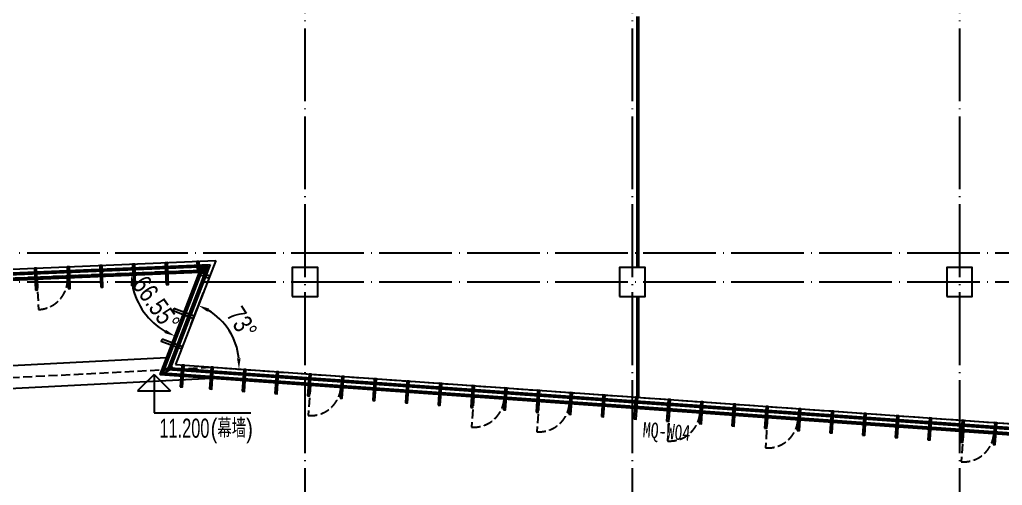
# Model space of a CAD drawing. Extents: x -233336 to 840473, y -28113 to 330904.
# Drawn here: x 768538 to 795559, y 169995 to 182804 of the extents above; entities that cross this region are included whole.
import ezdxf
from ezdxf.xclip import XClip

# ---------------------------------------------------------------- set-up
doc = ezdxf.new("R2010")
doc.units = 0
doc.header["$LTSCALE"] = 1000
doc.header["$XCLIPFRAME"] = 2
for name, pattern in [('104-14# 核心筒$0$DOTE', [2.42, 2, -0.2, 0.02, -0.2]), ('14#楼幕墙$0$DASH', [0.35, 0.25, -0.1]), ('X-104 14#平面$0$$0$DASH', [0.35, 0.25, -0.1]), ('X-104 14#平面$0$DASH', [0.35, 0.25, -0.1])]:
    doc.linetypes.add(name, pattern=pattern)
doc.layers.get('0').update_dxf_attribs({"linetype": 'CONTINUOUS'})
doc.layers.get('Defpoints').update_dxf_attribs({"linetype": 'CONTINUOUS'})
for name, color, linetype in [('104-14# 核心筒$0$A-C_玻璃幕墙', 8, 'CONTINUOUS'), ('104-14# 核心筒$0$A_AXIS-轴线', 8, '104-14# 核心筒$0$DOTE'), ('104-14# 核心筒$0$A_STR-砼柱', 8, 'CONTINUOUS'), ('14#楼幕墙$0$A-C_玻璃幕墙', 8, 'CONTINUOUS'), ('14#楼幕墙$0$A-C_窗', 8, 'CONTINUOUS'), ('X-104 14#平面$0$01-标注_尺寸', 8, 'CONTINUOUS'), ('X-104 14#平面$0$01-标注_标高', 8, 'CONTINUOUS'), ('X-104 14#平面$0$02-TEXT_门窗', 9, 'CONTINUOUS'), ('X-104 14#平面$0$A-C_玻璃幕墙', 8, 'CONTINUOUS'), ('X-104 14#平面$0$A-O_屋面', 8, 'CONTINUOUS'), ('X-104 14#平面$0$A-TECH_结构', 8, 'CONTINUOUS'), ('X-104 14#平面$0$挡烟垂壁', 5, 'CONTINUOUS')]:
    doc.layers.add(name, color=color, linetype=linetype)
doc.layers.add('X-104 14#平面$0$000套内', color=8, linetype='CONTINUOUS', lineweight=30)
doc.styles.add('X-104 14#平面$0$_TCH_DIM', font='ros.shx', dxfattribs={"width": 0.8, "bigfont": 'jd.shx'})
doc.styles.add('X-104 14#平面$0$_TCH_DIM_T3', font='ros.shx', dxfattribs={"width": 0.8, "bigfont": 'jd.shx'})
doc.styles.add('X-104 14#平面$0$_TCH_WINDOW', font='STXIHEI.TTF', dxfattribs={"width": 0.75, "height": 3.5})
doc.dimstyles.new('X-104 14#平面$0$_TCH_ARROW&&150', dxfattribs={"dimtxt": 525, "dimasz": 300, "dimexe": 375, "dimexo": 450, "dimgap": 150, "dimtad": 1, "dimdec": 0, "dimzin": 0, "dimdsep": 46, "dimtxsty": 'X-104 14#平面$0$_TCH_DIM_T3', "dimcen": 0.09, "dimclrt": 7, "dimazin": 2, "dimtfac": 1, "dimtdec": 0, "dimtix": 1, "dimtmove": 2, "dimatfit": 3, "dimfxl": 0, "dimtolj": 1, "dimtzin": 0, "dimarcsym": 0})

# ---------------------------------------------------------------- blocks, each defined once
blk = doc.blocks.new('14#楼幕墙$0$A$C103B1A8E')
blk.add_lwpolyline([(0, 0), (60, 0), (60, 600), (0, 600)], close=True)
blk = doc.blocks.new('14#楼幕墙$0$A$C678332E3')
blk.add_lwpolyline([(0, 0), (60, 0), (60, 300), (0, 300)], close=True)
blk = doc.blocks.new('14#楼幕墙$0$A$C140B3602')
for name, p, rotation in [('14#楼幕墙$0$A$C103B1A8E', (65245, -2220), 1.399614201771549), ('14#楼幕墙$0$A$C678332E3', (66108, -1899), 1.399614202344581), ('14#楼幕墙$0$A$C103B1A8E', (61646, -2308), 1.399614201771549), ('14#楼幕墙$0$A$C103B1A8E', (62546, -2286), 1.399614201771549), ('14#楼幕墙$0$A$C103B1A8E', (63446, -2264), 1.399614201771549), ('14#楼幕墙$0$A$C103B1A8E', (64345, -2242), 1.399614201771549), ('14#楼幕墙$0$A$C678332E3', (66167, -1897), 247.9518973651221), ('14#楼幕墙$0$A$C103B1A8E', (65445, -2882), 247.9518973651955), ('14#楼幕墙$0$A$C103B1A8E', (65107, -3716), 247.9518973651955), ('14#楼幕墙$0$A$C678332E3', (65092, -4621), 301.451897365084), ('14#楼幕墙$0$A$C103B1A8E', (65585, -5040), 354.9518973651422), ('14#楼幕墙$0$A$C103B1A8E', (66388, -5111), 354.9518973651422), ('14#楼幕墙$0$A$C103B1A8E', (67284, -5190), 354.9518973651422), ('14#楼幕墙$0$A$C103B1A8E', (68181, -5269), 354.9518973651422), ('14#楼幕墙$0$A$C103B1A8E', (69077, -5348), 354.9518973651422), ('14#楼幕墙$0$A$C103B1A8E', (69974, -5428), 354.9518973651422), ('14#楼幕墙$0$A$C103B1A8E', (70870, -5507), 354.9518973651422), ('14#楼幕墙$0$A$C103B1A8E', (71767, -5586), 354.9518973651422), ('14#楼幕墙$0$A$C103B1A8E', (72663, -5665), 354.9518973651422), ('14#楼幕墙$0$A$C103B1A8E', (73560, -5744), 354.9518973651422), ('14#楼幕墙$0$A$C103B1A8E', (74456, -5824), 354.9518973651422), ('14#楼幕墙$0$A$C103B1A8E', (75353, -5903), 354.9518973651422), ('14#楼幕墙$0$A$C103B1A8E', (76249, -5982), 354.9518973651422), ('14#楼幕墙$0$A$C103B1A8E', (77146, -6061), 354.9518973651422), ('14#楼幕墙$0$A$C103B1A8E', (78042, -6140), 354.9518973651422), ('14#楼幕墙$0$A$C103B1A8E', (78939, -6220), 354.9518973651422), ('14#楼幕墙$0$A$C103B1A8E', (79835, -6299), 354.9518973651422), ('14#楼幕墙$0$A$C103B1A8E', (80732, -6378), 354.9518973651422), ('14#楼幕墙$0$A$C103B1A8E', (81628, -6457), 354.9518973651422), ('14#楼幕墙$0$A$C103B1A8E', (82525, -6536), 354.9518973651422), ('14#楼幕墙$0$A$C103B1A8E', (83421, -6616), 354.9518973651422), ('14#楼幕墙$0$A$C103B1A8E', (84318, -6695), 354.9518973651422), ('14#楼幕墙$0$A$C103B1A8E', (85215, -6774), 354.9518973651422), ('14#楼幕墙$0$A$C103B1A8E', (86111, -6853), 354.9518973651422), ('14#楼幕墙$0$A$C103B1A8E', (87008, -6932), 354.9518973651422), ('14#楼幕墙$0$A$C103B1A8E', (87904, -7012), 354.9518973651422)]:
    blk.add_blockref(name, p, dxfattribs=dict(rotation=rotation))
blk = doc.blocks.new('14#楼幕墙$0$A$C2CD63A88')
at = {"linetype": '14#楼幕墙$0$DASH'}
blk.add_lwpolyline([(0, 670), (0, -170)], dxfattribs=at)
blk.add_arc((0, 670), 840, 270, 0, dxfattribs=at)
blk = doc.blocks.new('14#楼幕墙$0$$LinePat$岩棉板')
at = {"color": 0}
for p, q in [((0, -17), (12, -67)), ((12, -67), (24, -17))]:
    blk.add_line(p, q, dxfattribs=at)
for centre, start, end in [((12, -17), 0, 180), ((0, -67), 270, 0), ((24, -67), 180, 270)]:
    blk.add_arc(centre, 12, start, end, dxfattribs=at)
at = {"layer": 'Defpoints'}
blk.add_point((0, 0), dxfattribs=at)
at = {"layer": 'Defpoints', "color": 0}
blk.add_point((24, -84), dxfattribs=at)
blk = doc.blocks.new('14#楼幕墙')
at = {"layer": '14#楼幕墙$0$A-C_玻璃幕墙'}
for p, q in [((75364, 178425), (83944, 178785)), ((75429, 178328), (83796, 178678)), ((83796, 178678), (82701, 175834)), ((83944, 178785), (82843, 175924)), ((75435, 178178), (83574, 178519)), ((76276, 178163), (83500, 178466)), ((83500, 178466), (82418, 175654)), ((83574, 178519), (82488, 175699)), ((82843, 175924), (108911, 174079)), ((82418, 175654), (109062, 173768)), ((82488, 175699), (109037, 173820)), ((82701, 175834), (108961, 173976))]:
    blk.add_line(p, q, dxfattribs=at)
blk.add_lwpolyline([(120742, 216995), (99427, 222925), (92266, 197155), (62308, 195791), (62738, 196820), (22065, 195795), (17309, 179208), (53491, 179840), (52927, 177185), (83500, 178466), (82418, 175654), (109062, 173768), (119297, 188914), (117563, 189300)], close=True, dxfattribs=at)
at = {"color": 8, "yscale": 1.782568518697715, "zscale": 1.782568518697715}
for p, xscale, rotation in [((83491, 178665), 2.259321195596114, 2.62324478428187), ((83546, 178668), 2.259321195596114, 2.62324478428187), ((83734, 178518), -1.850584345847714, 248.9518973650802), ((83750, 178560), -1.850584345847714, 248.9518973650802), ((83686, 178394), -1.850584345847714, 248.9518973650802), ((83702, 178436), -1.850584345847714, 248.9518973650802), ((83718, 178477), -1.850584345847714, 248.9518973650802)]:
    blk.add_blockref('14#楼幕墙$0$$LinePat$岩棉板', p, dxfattribs=dict(at, xscale=xscale, rotation=rotation))
at = {"layer": '14#楼幕墙$0$A-C_玻璃幕墙', "rotation": 1.000000000000248}
blk.add_blockref('14#楼幕墙$0$A$C140B3602', (17309, 179208), dxfattribs=at)
at = {"layer": '14#楼幕墙$0$A-C_窗'}
for p, rotation in [((79062, 177609), 2.399614202265723), ((86503, 174693), 355.9518973650807), ((90992, 174375), 355.9518973650807), ((92787, 174248), 355.9518973650807), ((96378, 173994), 355.9518973650807), ((99072, 173803), 355.9518973650807), ((104458, 173422), 355.9518973650807)]:
    blk.add_blockref('14#楼幕墙$0$A$C2CD63A88', p, dxfattribs=dict(at, rotation=rotation))
blk = doc.blocks.new('_FZHK')
blk.add_lwpolyline([(-0.5, -0.5), (0.5, -0.5), (0.5, 0.5), (-0.5, 0.5)], close=True)
blk = doc.blocks.new('104-14# 核心筒')
at = {"layer": '104-14# 核心筒$0$A-C_玻璃幕墙'}
blk.add_lwpolyline([(82417.6, 175653.6), (83499.8, 178465.9), (52926.6, 177184.7), (53491, 179839.8), (17309.3, 179208.2), (22065.4, 195794.6), (62738.3, 196820), (62307.5, 195791.2), (92265.6, 197155.1), (99426.9, 222925), (120741.8, 216994.6), (117562.9, 189300.5), (119297.3, 188914.5), (109062.3, 173767.9), (82417.6, 175653.6)], dxfattribs=at)
at = {"layer": '104-14# 核心筒$0$A_AXIS-轴线'}
for p, q in [((86400, 228733.6), (86400, 169654.9)), ((95400, 228733.6), (95400, 169654.9)), ((104400, 228733.6), (104400, 169654.9)), ((59400, 179000), (120259.9, 179000)), ((59400, 178200), (120259.9, 178200))]:
    blk.add_line(p, q, dxfattribs=at)
at = {"layer": '104-14# 核心筒$0$A_STR-砼柱', "xscale": 700, "yscale": 800, "zscale": 800}
for p in [(86400, 178200), (95400, 178200), (104400, 178200)]:
    blk.add_blockref('_FZHK', p, dxfattribs=at)
blk = doc.blocks.new('*D228')
at = {"layer": 'Defpoints', "color": 0}
for p in [(83103, 176600), (84481, 176530), (82843, 175924), (83566, 175873)]:
    blk.add_point(p, dxfattribs=at)
at = {"layer": 'X-104 14#平面$0$01-标注_尺寸', "color": 0, "lineweight": -2}
for p, q in [((83265, 177020), (83605, 177904)), ((84015, 175841), (84959, 175775))]:
    blk.add_line(p, q, dxfattribs=at)
blk.add_arc((82843, 175924), 1746, 5.809, 59.0948, dxfattribs=at)
at = {"layer": 'X-104 14#平面$0$01-标注_尺寸', "color": 0}
for points in [[(83718, 177377), (83762, 177467), (83470, 177554)], [(84630, 176102), (84530, 176100), (84585, 175801)]]:
    blk.add_solid(points, dxfattribs=at)
at = {"layer": 'X-104 14#平面$0$01-标注_尺寸', "color": 7, "insert": (84665, 177082), "char_height": 525, "attachment_point": 5, "rotation": 302.4519, "style": 'X-104 14#平面$0$_TCH_DIM_T3'}
blk.add_mtext('\\A1;73%%d', dxfattribs=at)
blk = doc.blocks.new('*D229')
at = {"layer": 'Defpoints', "color": 0}
for p in [(82674, 178431), (83500, 178466), (81788, 177683), (83203, 177694)]:
    blk.add_point(p, dxfattribs=at)
at = {"layer": 'X-104 14#平面$0$01-标注_尺寸', "color": 0, "lineweight": -2}
for p, q in [((82224, 178412), (81244, 178371)), ((83041, 177274), (82689, 176359))]:
    blk.add_line(p, q, dxfattribs=at)
blk.add_arc((83500, 178466), 1882, 191.5404, 239.8111, dxfattribs=at)
at = {"layer": 'X-104 14#平面$0$01-标注_尺寸', "color": 0}
for points in [[(81606, 178083), (81705, 178095), (81619, 178387)], [(82575, 176884), (82532, 176794), (82824, 176709)]]:
    blk.add_solid(points, dxfattribs=at)
at = {"layer": 'X-104 14#平面$0$01-标注_尺寸', "color": 7, "insert": (82306, 177609), "char_height": 525, "attachment_point": 5, "rotation": 305.6758, "style": 'X-104 14#平面$0$_TCH_DIM_T3'}
blk.add_mtext('\\A1;66.55%%d', dxfattribs=at)
blk = doc.blocks.new('X-104 14#平面')
at = {"layer": 'X-104 14#平面$0$000套内'}
blk.add_lwpolyline([(84300, 196642.3), (84300, 186000), (92650, 186000), (92650, 186150), (114074.1, 186150), (115950, 188926.2), (115950, 189200), (117249.4, 189200), (117398.5, 189183.4), (119049.6, 188815.9), (108986.5, 173923.7), (82630.4, 175788.9), (83721.9, 178625.3), (59650, 177616.6), (59650, 196592.1), (62510.5, 196664.2), (62077.6, 195630.6)], close=True, dxfattribs=at)
at = {"layer": 'X-104 14#平面$0$01-标注_标高'}
for p, q in [((82248.8, 175653), (81798.8, 175203)), ((82248.8, 175653), (82698.8, 175203)), ((82248.8, 175653), (82248.8, 174603)), ((81798.8, 175203), (82698.8, 175203)), ((82248.8, 174603), (84908.3, 174603))]:
    blk.add_line(p, q, dxfattribs=at)
at = {"layer": 'X-104 14#平面$0$A-C_玻璃幕墙'}
blk.add_lwpolyline([(82417.6, 175653.6), (83499.8, 178465.9), (52926.6, 177184.7), (53491, 179839.8), (17309.3, 179208.2), (22065.4, 195794.6), (62738.3, 196820), (62307.5, 195791.2), (92265.6, 197155.1), (99426.9, 222925), (120741.8, 216994.6), (117562.9, 189300.5), (119297.3, 188914.5), (109062.3, 173767.9), (82417.6, 175653.6)], dxfattribs=at)
at = {"layer": 'X-104 14#平面$0$A-O_屋面', "ltscale": 5}
for p, q in [((82417.6, 175653.6), (82467.7, 175783.9)), ((83828.3, 175553.8), (82417.6, 175653.6)), ((39845.1, 173283.6), (83828.3, 175553.8))]:
    blk.add_line(p, q, dxfattribs=at)
blk.add_lwpolyline([(82593.5, 176110.9), (40577.8, 173942.2), (40909.8, 176027.4), (-5236.8, 174012.6), (-2256.1, 188036.1)], dxfattribs=at)
at = {"layer": 'X-104 14#平面$0$A-TECH_结构', "linetype": 'X-104 14#平面$0$$0$DASH'}
blk.add_lwpolyline([(108910.7, 174079.4), (118802, 188717.3), (117234.1, 189066.3), (120414.6, 216774.3), (99635.6, 222555.6), (95312.9, 207000.2), (89162.1, 208711.5), (77269.5, 199400), (8635.1, 199400), (5919.8, 186625.4), (-2502.5, 188415.7), (-5635.8, 173674.9), (40532.1, 175690.6), (40199.6, 173602.3), (83848.5, 175853.1)], close=True, dxfattribs=at)
blk.add_lwpolyline([(82521.6, 175784.7), (83573.8, 178519), (52988.9, 177237.3), (53553, 179890.9), (17376, 179259.4), (22103.3, 195745.6), (62662.4, 196768.1), (62230.9, 195737.7), (92304.1, 197106.8), (95072, 207067.2)], dxfattribs=at)
at = {"layer": 'X-104 14#平面$0$挡烟垂壁', "linetype": 'X-104 14#平面$0$DASH', "ltscale": 2, "const_width": 100}
for points in [[(95550, 178600), (95550, 185500)], [(95550, 175010.8), (95550, 177800)]]:
    blk.add_lwpolyline(points, dxfattribs=at)
ref = blk.add_blockref('104-14# 核心筒', (0, 0))
XClip(ref).set_block_clipping_path([(-38664.3623821461, -25500), (139216.5485069363, 330900)])
blk.add_blockref('14#楼幕墙', (0, 0))
at = {"layer": 'X-104 14#平面$0$01-标注_标高', "color": 7, "style": 'X-104 14#平面$0$_TCH_DIM'}
for s, height, width, p in [('11.200', 525, 0.64, (82398.2, 173914.2)), ('(幕墙)', 520.93, 0.8, (83805.2, 173914.2))]:
    blk.add_text(s, height=height, dxfattribs=dict(at, width=width)).set_placement(p)
at = {"layer": 'X-104 14#平面$0$02-TEXT_门窗', "style": 'X-104 14#平面$0$_TCH_WINDOW', "width": 0.75}
blk.add_text('MQ-W04', height=428.14, rotation=355.9519, dxfattribs=at).set_placement((95675.4, 173924.5))
at = {"layer": 'X-104 14#平面$0$01-标注_尺寸'}
dim = blk.add_angular_dim_3p(base=(81788, 177682.7), center=(83499.8, 178465.9), p1=(82673.6, 178431.3), p2=(83202.8, 177694.1), text='66.55%%d', dimstyle='X-104 14#平面$0$_TCH_ARROW&&150', override={"dimgap": 0}, dxfattribs=at)
dim.commit()
dim.dimension.update_dxf_attribs({"geometry": '*D229', "text_midpoint": (82305.7, 177608.6), "dimtype": 165, "text_rotation": 305.67576})
dim = blk.add_angular_dim_3p(base=(84480.8, 176529.5), center=(82843.2, 175924.2), p1=(83565.7, 175873.1), p2=(83103.3, 176600.3), text='73%%d', dimstyle='X-104 14#平面$0$_TCH_ARROW&&150', dxfattribs=at)
dim.commit()
dim.dimension.update_dxf_attribs({"geometry": '*D228', "text_midpoint": (84664.5, 177082.4)})

msp = doc.modelspace()

# ---------------------------------------------------------------- block references
msp.add_blockref('X-104 14#平面', (689983.4, -2608.9))

doc.saveas('drawing.dxf')
